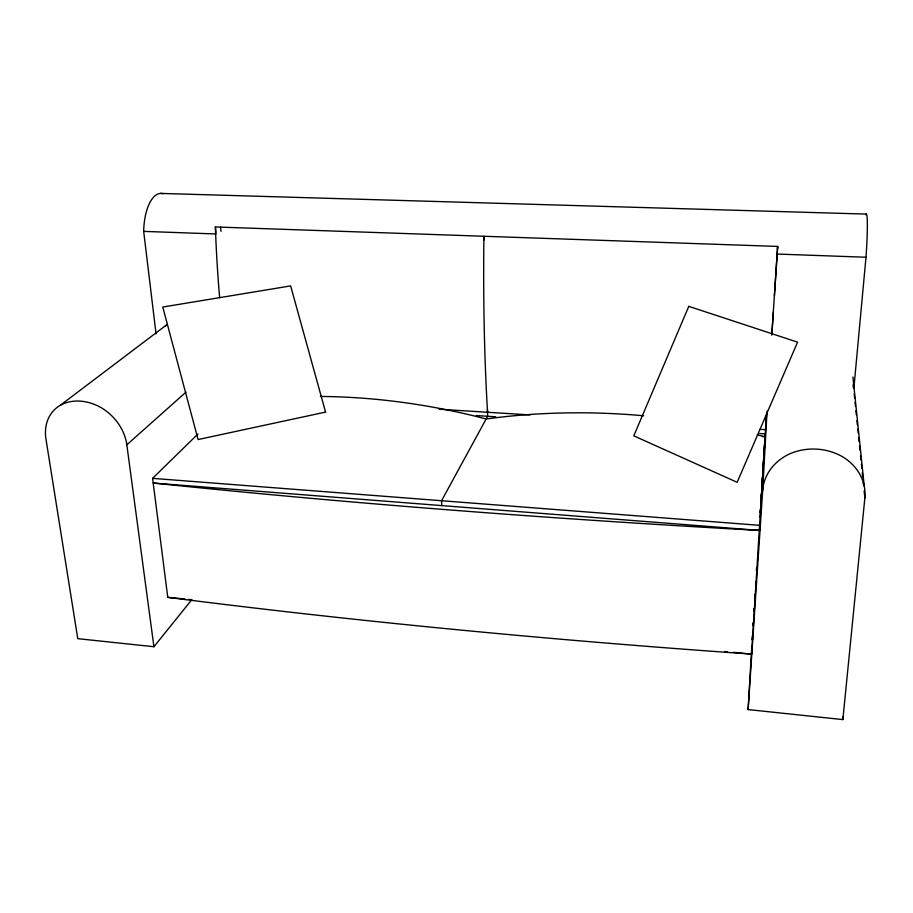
<?xml version="1.0" encoding="UTF-8"?>
<svg xmlns="http://www.w3.org/2000/svg" width="913" height="913" viewBox="0 0 913 913"><rect width="100%" height="100%" fill="white"/><g stroke="black" fill="none" stroke-linecap="round" stroke-linejoin="round"><path stroke-width="1.37" d="M864.143 490.943L864.862 497.984L842.859 719.592L748.112 709.572L762.675 490.623L767.057 411.044M748.112 709.572L751.57 649.851M752.152 639.899L752.392 635.642M752.974 625.69L753.134 622.849M753.796 611.47L753.967 608.629M754.617 597.25L754.789 594.409M751.821 649.839L751.582 654.096L733.162 652.304M752.403 639.91L752.643 635.665M753.214 625.736L753.385 622.894M754.035 611.55L754.195 608.709M754.766 598.78L755.017 594.523M755.587 584.594L755.747 581.764M756.409 570.42L756.569 567.578M763.645 460.472L763.291 465.995A157.903 0.639 -86.3 0 0 762.937 471.884M763.987 454.959L764.672 443.912M760.061 512.33L760.255 509.5M760.997 498.167L761.282 493.922M761.933 484.016L762.401 476.94M762.777 471.268L763.519 460.118M763.884 454.583L764.615 443.524M764.889 439.381L765.745 426.451M766.018 422.285L766.475 415.347M771.793 334.98L777.648 246.43L215.377 226.96A439.621 127.9 -89.5 0 0 217.693 272.291L218.755 287.059A439.621 127.9 -89.5 0 0 219.634 297.672M853.872 388.173L865.992 257.238A44.509 2.887 -85.8 0 0 865.684 214.772M167.33 324.332L60.555 405.098A44.908 36.052 44 0 0 45.947 438.982L77.765 638.666L153.92 646.724L191.422 600.183M759.73 433.504L765.254 433.858L751.582 654.096A2156.666 368.498 1.7 0 1 167.764 597.342L152.597 478.355L197.984 433.972M153.92 646.724L126.827 444.802L185.967 392.156M60.555 405.098C73.485 398.228 89.132 400.693 101.411 407.803A44.908 36.052 44 0 1 126.827 444.802M160.585 193.408L866.346 214.087M156.055 333.896L143.672 231.377L216.073 233.968M777.146 254.054L865.992 257.238M439.187 409.229L530.099 414.924M759.856 429.338L765.528 429.692A471.61 1.278 -86.3 0 0 766.623 413.384M476.312 415.552L495.725 416.785M762.264 436.585L765.094 436.768A587.675 445.418 16.4 0 0 757.208 434.782M152.597 478.355L760.13 525.374A157.903 0.639 -86.3 0 1 759.799 525.728M167.764 597.342L184.768 598.996M189.014 599.407L191.856 599.681M724.66 651.483L727.49 651.756M852.947 377.035L864.246 486.161M853.187 384.156L853.598 388.23L853.461 385.4M854.169 393.811L854.602 398.034M855.036 402.256L855.47 406.479M855.903 410.702L856.337 414.924M856.919 420.562L857.353 424.785M857.786 429.007L858.22 433.23M858.654 437.453L859.087 441.675M859.521 445.898L859.955 450.12M860.525 455.747L860.959 459.969M861.393 464.192L861.826 468.415M862.26 472.649L862.694 476.871M863.276 482.498L863.561 485.317M215.377 226.96L215.936 232.564M220.581 227.132L220.992 231.343M842.71 716.751L842.859 719.592M441.732 505.585L441.561 500.712L487.633 416.271L487.496 409.606M483.993 239.914L483.913 236.262A454.857 67.859 -87.9 0 0 483.696 283.509L483.799 298.882A454.857 67.859 -87.9 0 0 485.043 357.953L485.556 372.013A454.857 67.859 -87.9 0 0 487.553 412.265M760.232 517.329A157.903 0.639 -86.3 0 1 760.632 510.241M761.008 503.862A157.903 0.639 -86.3 0 1 761.602 493.705M761.853 489.676A157.903 0.639 -86.3 0 1 762.583 477.613M777.477 248.884A157.903 0.639 -86.3 0 1 777.648 246.43A471.61 1.278 -86.3 0 1 774.407 295.778M773.357 311.812A471.61 1.278 -86.3 0 1 771.839 334.694M762.675 490.623A51.242 44.874 2.1 0 1 790.841 453.35C807.56 446.571 826.927 447.792 842.596 456.774A51.242 44.874 2.1 0 1 864.862 497.984M320.383 396.459A557.364 420.048 24.1 0 1 486.161 418.976A587.675 445.418 16.4 0 1 643.665 415.769M143.672 231.377A39.795 17.301 89.9 0 1 163.028 193.704M165.287 326.226A38.118 32.263 45.9 0 1 167.284 324.229M688.779 306.346L633.793 435.855L737.156 482.292L797.574 342.158L688.779 306.346M325.576 412.094L198.098 439.541L162.765 307.042L290.631 285.906L325.576 412.094M759.799 530.453L153.19 483.034A2212.964 313.764 1.2 0 0 759.799 530.453"/></g></svg>
